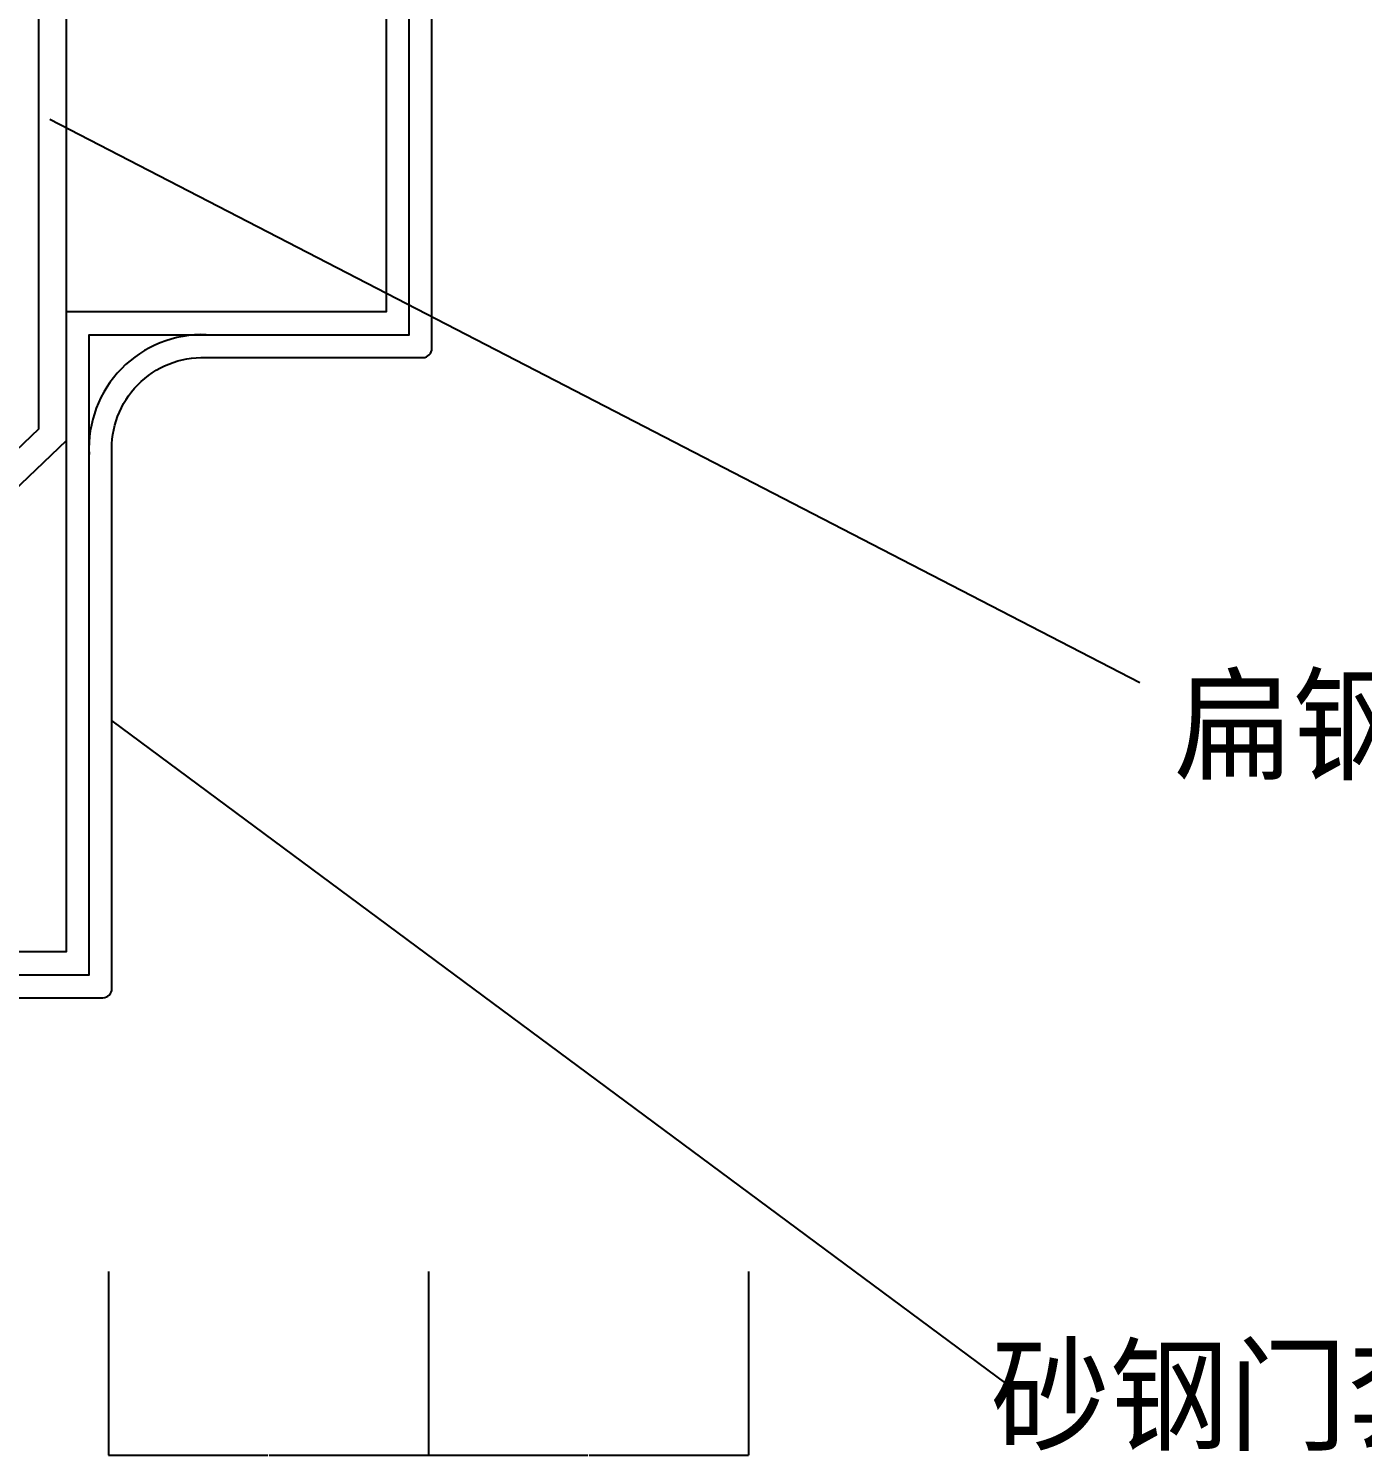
# Model space of a CAD drawing. Header units: metres. Extents: x -687 to 12991, y 0 to 20324.
# Drawn here: x 1197 to 3531, y 5642 to 8138 of the extents above; entities that cross this region are included whole.
import ezdxf

# ---------------------------------------------------------------- set-up
doc = ezdxf.new("R2010")
doc.units = ezdxf.units.M
for name, color, linetype in [('3', 3, 'Continuous'), ('7', 7, 'Continuous'), ('DIM', 3, 'Continuous'), ('TEXT', 3, 'Continuous')]:
    doc.layers.add(name, color=color, linetype=linetype)
doc.dimstyles.get("Standard").update_dxf_attribs({"dimtxt": 2.5, "dimasz": 2.5, "dimexe": 1.25, "dimexo": 0.625, "dimtad": 1, "dimcen": 2.5, "dimazin": 3, "dimtfac": 1, "dimtmove": 0, "dimatfit": 3})

# ---------------------------------------------------------------- blocks, each defined once
blk = doc.blocks.new('*D10')
for p, q in [((1896.63, 5963.54), (1896.63, 5642.5)), ((2456.63, 5963.54), (2456.63, 5642.5)), ((1896.88, 5642.5), (2175.63, 5642.5)), ((2177.63, 5642.5), (2456.38, 5642.5))]:
    blk.add_line(p, q)
at = {"layer": 'Defpoints'}
for p in [(1896.63, 5963.54), (2456.63, 5963.54), (1896.63, 5642.5)]:
    blk.add_point(p, dxfattribs=at)
at = {"layer": 'DIM', "insert": (2176.63, 5642.5), "char_height": 1, "attachment_point": 5}
blk.add_mtext('70', dxfattribs=at)
blk = doc.blocks.new('*D14')
for p, q in [((1336.63, 5963.54), (1336.63, 5642.5)), ((1896.63, 5963.54), (1896.63, 5642.5)), ((1336.88, 5642.5), (1615.63, 5642.5)), ((1617.63, 5642.5), (1896.38, 5642.5))]:
    blk.add_line(p, q)
at = {"layer": 'Defpoints'}
for p in [(1336.63, 5963.54), (1896.63, 5963.54), (1336.63, 5642.5)]:
    blk.add_point(p, dxfattribs=at)
at = {"layer": 'DIM', "insert": (1616.63, 5642.5), "char_height": 1, "attachment_point": 5}
blk.add_mtext('70', dxfattribs=at)

msp = doc.modelspace()

# ---------------------------------------------------------------- linework, layer by layer
at = {"layer": '3'}
msp.add_lwpolyline([(611.66, 6638.96), (822.71, 6638.96), (822.71, 6482.72), (1302.71, 6482.72), (1302.71, 7602.72), (1862.71, 7602.72), (1862.71, 8722.72), (2422.71, 8722.72), (2422.71, 9466.72), (2171.79, 9466.72), (2171.79, 9706.72), (2422.71, 9706.72), (2422.71, 10442.72), (1542.71, 10442.72), (1542.71, 10324.12), (1202.74, 10324.12)], dxfattribs=at)
msp.add_lwpolyline([(1507.67, 7602.7, 0.44), (1302.76, 7393.27, 0.44)], format="xyb", dxfattribs=at)
at = {"layer": '7'}
msp.add_lwpolyline([(1559.36, 10284.12), (1559.36, 10236.12), (1262.71, 10236.12), (1262.71, 7417.21), (638.52, 6821.16), (638.52, 6726.96), (806.16, 6726.96), (806.16, 6678.96), (590.52, 6678.96), (590.52, 6841.7), (1214.71, 7437.74), (1214.71, 10284.12)], dxfattribs=at)
msp.add_lwpolyline([(1822.71, 8762.72), (1822.71, 7642.72), (1262.71, 7642.72), (1262.71, 6522.72), (862.71, 6522.72), (862.71, 6678.96), (611.66, 6678.96), (611.66, 6598.96), (782.71, 6598.96), (782.71, 6458.72, 0.41), (798.71, 6442.72), (1326.71, 6442.72, 0.41), (1342.71, 6458.72), (1342.71, 7395.17, -0.44), (1506.64, 7562.72), (1886.71, 7562.72, 0.41), (1902.71, 7578.72), (1902.71, 8515.17, -0.44)], format="xyb", dxfattribs=at)

# ---------------------------------------------------------------- texts
at = {"layer": 'TEXT'}
for s, p in [('扁钢', (3200.93, 6840.13)), ('砂钢门套', (2880.75, 5667.32))]:
    msp.add_text(s, height=160, dxfattribs=at).set_placement(p)

# ---------------------------------------------------------------- dimensions: what is measured, and where the dimension line sits
at = {"layer": 'DIM'}
for base, p1, p2, picture, middle in [((1336.63, 5642.5), (1336.63, 5963.54), (1896.63, 5963.54), '*D14', (1616.63, 5642.5)), ((1896.63, 5642.5), (1896.63, 5963.54), (2456.63, 5963.54), '*D10', (2176.63, 5642.5))]:
    dim = msp.add_linear_dim(base=base, p1=p1, p2=p2, text='70', dimstyle='Standard', dxfattribs=at)
    dim.commit()
    dim.dimension.update_dxf_attribs({"geometry": picture, "text_midpoint": middle})

# ---------------------------------------------------------------- leaders
at = {"layer": '3'}
for points in [[(1234.06, 7979.76), (3141.57, 6994.09)], [(1342.71, 6926.94), (2907.01, 5767.68)]]:
    msp.add_leader(points, dimstyle='Standard', dxfattribs=at)
at = {"layer": 'DIM'}
msp.add_leader([(2526.36, 9607.9), (4033.64, 7717.46)], dimstyle='Standard', dxfattribs=at)

doc.saveas('drawing.dxf')
